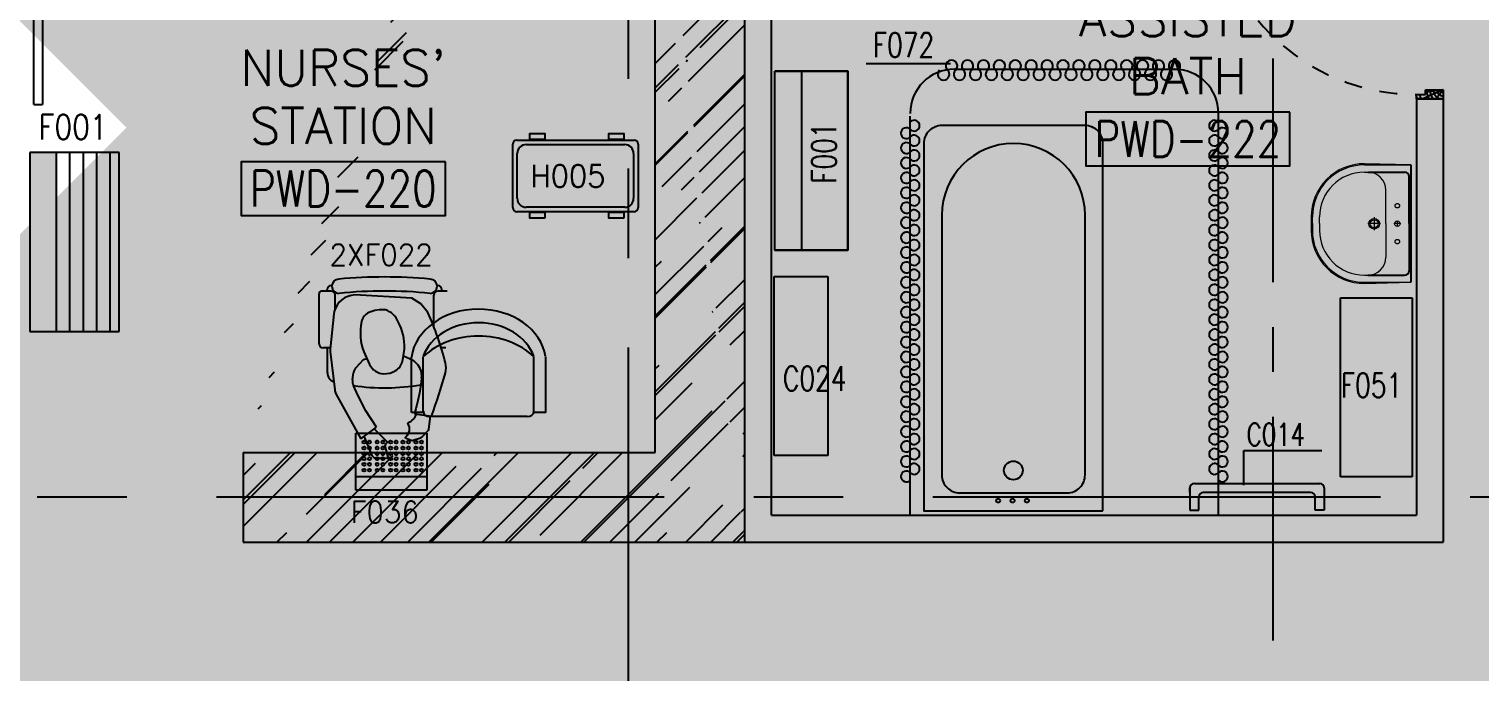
# Model space of a CAD drawing. Extents: x 88852.7 to 88945.7, y 39921.6 to 40001.1.
# Drawn here: x 88917.46 to 88925.57, y 39938.3 to 39941.89 of the extents above; entities that cross this region are included whole.
import ezdxf
from ezdxf.enums import TextEntityAlignment as Align

# ---------------------------------------------------------------- set-up
doc = ezdxf.new("R2010")
doc.units = 0
doc.header["$MEASUREMENT"] = 0
for name, pattern in [('CENTER', [2, 1.25, -0.25, 0.25, -0.25]), ('CENTERX2', [4, 2.5, -0.5, 0.5, -0.5]), ('DASHED', [0.75, 0.5, -0.25]), ('HIDDEN', [0.375, 0.25, -0.125])]:
    doc.linetypes.add(name, pattern=pattern)
doc.layers.get('0').update_dxf_attribs({"linetype": 'CONTINUOUS'})
for name, color, linetype in [('A-FUR-ACCES', 11, 'CONTINUOUS'), ('A-TEXT', 7, 'CONTINUOUS'), ('AXES', 11, 'CENTERX2'), ('AXES1', 11, 'CENTER'), ('COUNTER', 3, 'CONTINUOUS'), ('DOOR', 7, 'CONTINUOUS'), ('FIX', 3, 'CONTINUOUS'), ('FMCHAIR', 3, 'CONTINUOUS'), ('Hatch', 11, 'CONTINUOUS'), ('MEDICAL', 4, 'CONTINUOUS'), ('NON-MEDICAL', 4, 'CONTINUOUS'), ('RM-BOX', 4, 'CONTINUOUS'), ('RM-NAME', 2, 'CONTINUOUS'), ('RM-NO', 2, 'CONTINUOUS'), ('WALL', 4, 'CONTINUOUS')]:
    doc.layers.add(name, color=color, linetype=linetype)
doc.styles.add('ROMANS', font='ROMANS.shx', dxfattribs={"width": 0.6})
doc.dimstyles.new('DIM-OUT', dxfattribs={"dimscale": 0, "dimtxt": 0.24, "dimasz": 0.08, "dimexe": 0.02, "dimexo": 0.02, "dimgap": 0.05, "dimtad": 1, "dimdec": 0, "dimlfac": 1000, "dimzin": 0, "dimdsep": 46, "dimtxsty": 'ROMANS', "dimblk1": 'ARCHTICK', "dimblk2": 'ARCHTICK', "dimsah": 1, "dimcen": 0.01, "dimdle": 0.08, "dimclrd": 4, "dimclre": 4, "dimclrt": 2, "dimadec": 0, "dimazin": 0, "dimtp": 2, "dimtm": 2, "dimtfac": 0.114286, "dimtdec": 0, "dimtix": 1, "dimtmove": 2, "dimatfit": 3, "dimldrblk": 'ARCHTICK', "dimfxl": 0, "dimtolj": 1, "dimtzin": 0, "dimarcsym": 0})

# ---------------------------------------------------------------- blocks, each defined once
blk = doc.blocks.new('LAV-003')
at = {"layer": 'FIX', "linetype": 'Continuous', "lineweight": 20}
for p, q in [((-327.5, -285), (-327.5, -25)), ((327.5, -285), (327.5, -25)), ((0, -165), (-187.5, -165)), ((0, -165), (187.5, -165)), ((-287.5, -285), (-287.5, -265)), ((287.5, -285), (287.5, -265)), ((0, -535), (-37.5, -535)), ((0, -535), (37.5, -535)), ((0, -575), (-37.5, -575)), ((0, -575), (37.5, -575))]:
    blk.add_line(p, q, dxfattribs=at)
at = {"layer": 'FIX', "linetype": 'ByBlock'}
blk.add_line((-327.5, -25), (327.5, -25), dxfattribs=at)
at = {"layer": 'FIX', "linetype": 'ByBlock', "ltscale": 0.3}
for p, q in [((-287.5, -265), (-287.5, -60)), ((0, -35), (-262.5, -35)), ((0, -35), (262.5, -35)), ((287.5, -265), (287.5, -60))]:
    blk.add_line(p, q, dxfattribs=at)
at = {"layer": 'FIX', "lineweight": 20}
for p, q in [((-15.6, -100.9), (15.5, -100.9)), ((0, -85.4), (0, -116.5))]:
    blk.add_line(p, q, dxfattribs=at)
at = {"layer": 'FIX', "linetype": 'DASHED', "lineweight": 20, "ltscale": 0.04}
for p, q in [((-35.7, -230.5), (36.6, -230.5)), ((0, -193.9), (0, -266.1))]:
    blk.add_line(p, q, dxfattribs=at)
at = {"layer": 'FIX', "linetype": 'Continuous', "lineweight": 20}
blk.add_lwpolyline([(294.8, -25), (0, -25), (-327.5, -25), (-334.5, -285, 0.414214), (-37.5, -582), (0, -582), (37.5, -582, 0.414214), (334.5, -285), (327.5, -25), (0, -25)], format="xyb", dxfattribs=at)
at = {"layer": 'FIX', "linetype": 'HIDDEN', "lineweight": 20, "ltscale": 0.05}
for centre in [(-100, -100.9), (100, -100.9)]:
    blk.add_circle(centre, 12.4, dxfattribs=at)
at = {"layer": 'FIX', "lineweight": 20}
for centre, radius in [((0, -100.9), 15.5), ((0.5, -230), 29.5), ((0.5, -230), 22.5)]:
    blk.add_circle(centre, radius, dxfattribs=at)
at = {"layer": 'FIX', "linetype": 'ByBlock', "ltscale": 0.3}
for centre, start, end in [((-262.5, -60), 90, 180), ((262.5, -60), 0, 90)]:
    blk.add_arc(centre, 25, start, end, dxfattribs=at)
at = {"layer": 'FIX', "linetype": 'Continuous', "lineweight": 20}
for centre, radius, start, end in [((-187.5, -265), 100, 90, 180), ((187.5, -265), 100, 0, 90), ((-37.5, -285), 290, 180, 270), ((-37.5, -285), 250, 180, 270), ((37.5, -285), 250, 270, 0), ((37.5, -285), 290, 270, 0)]:
    blk.add_arc(centre, radius, start, end, dxfattribs=at)
blk = doc.blocks.new('BTUB1')
at = {"layer": 'FIX'}
for points in [[(-500, -25), (-500, -2075, 0.414214), (-400, -2175), (400, -2175, 0.414214), (500, -2075), (500, -25)], [(-400, -1675, 1), (400, -1675), (400, -225, 0.414214), (300, -125), (-300, -125, 0.414214), (-400, -225)]]:
    blk.add_lwpolyline(points, format="xyb", close=True, dxfattribs=at)
for centre, radius in [((-75, -81.5), 11), ((4.8, -81.5), 11), ((85.3, -81.5), 11), ((0.5, -250), 52.2)]:
    blk.add_circle(centre, radius, dxfattribs=at)
blk = doc.blocks.new('DOOR100')
at = {"layer": 'DOOR', "color": 0, "linetype": 'ByBlock'}
for p, q in [((-76.1, 1251.1), (-76.1, 1301.1)), ((-76.1, 1301.1), (-26.1, 1301.1)), ((-26.1, 1301.1), (-76.1, 1301.1)), ((-26.1, 1251.1), (-26.1, 1301.1)), ((-83.3, 1128.7), (-83.3, 1218.7)), ((-76.1, 1218.7), (-83.3, 1218.7)), ((-59.1, 1251.1), (-76.1, 1251.1)), ((-59.1, 1251.1), (-59.1, 1271.1)), ((-43.1, 1271.1), (-59.1, 1271.1)), ((-43.1, 1251.1), (-43.1, 1271.1)), ((-26.1, 1251.1), (-43.1, 1251.1)), ((-26.1, 1218.7), (-18.9, 1218.7)), ((-18.9, 1128.7), (-18.9, 1218.7)), ((-92.3, 1206.1), (-92.3, 1141.3)), ((-83.3, 1206.1), (-92.3, 1206.1)), ((-83.3, 1141.3), (-92.3, 1141.3)), ((-83.3, 1206.1), (-83.3, 1141.3)), ((-18.9, 1206.1), (-18.9, 1141.3)), ((-18.9, 1206.1), (-9.9, 1206.1)), ((-18.9, 1141.3), (-9.9, 1141.3)), ((-9.9, 1206.1), (-9.9, 1141.3)), ((-76.1, 1128.7), (-83.3, 1128.7)), ((-26.1, 1128.7), (-18.9, 1128.7)), ((-76.1, 200), (-59.1, 200)), ((-76.1, 150), (-76.1, 200)), ((-59.1, 200), (-59.1, 180)), ((-59.1, 180), (-43.1, 180)), ((-43.1, 200), (-26.1, 200)), ((-43.1, 180), (-43.1, 200)), ((-26.1, 200), (-26.1, 150)), ((-1201.1, 0), (-1201.1, 150)), ((-1201.1, 150), (-1176.1, 150)), ((-1201.1, 150), (-1201.1, 0)), ((-1176.1, 150), (-1176.1, 100)), ((-1176.1, 100), (-1151.1, 100)), ((-1151.1, 100), (-1151.1, 0)), ((-76.1, 150), (-26.1, 150)), ((-51.1, 100), (-51.1, 0)), ((-26.1, 100), (-51.1, 100)), ((-1.1, 150), (-26.1, 150)), ((-26.1, 150), (-26.1, 100)), ((-1.1, 150), (-1.1, 0)), ((-1151.1, 0), (-1201.1, 0)), ((-51.1, 0), (-1.1, 0))]:
    blk.add_line(p, q, dxfattribs=at)
at = {"layer": 'DOOR', "linetype": 'ByBlock'}
for p, q in [((-76.1, 1251.1), (-76.1, 200)), ((-59.1, 200), (-59.1, 1251.1)), ((-43.1, 200), (-43.1, 1251.1)), ((-26.1, 200), (-26.1, 1251.1))]:
    blk.add_line(p, q, dxfattribs=at)
at = {"layer": 'DOOR', "color": 9, "linetype": 'ByBlock'}
for p, q in [((-1151.1, 0), (-1201.1, 113.7)), ((-1151.1, 0), (-1164.4, 100)), ((-51.1, 0), (-1.1, 113.7)), ((-51.1, 0), (-37.7, 100)), ((-1151.1, 0), (-1201.1, 40.1)), ((-51.1, 0), (-1.1, 40.1))]:
    blk.add_line(p, q, dxfattribs=at)
at = {"layer": 'DOOR', "color": 0, "linetype": 'ByBlock'}
for centre in [(-124.6, 1173.7), (22.5, 1173.7)]:
    blk.add_circle(centre, 32.4, dxfattribs=at)
at = {"layer": 'DOOR', "linetype": 'HIDDEN', "ltscale": 0.5}
blk.add_arc((-26.8, 151.9), 1149.2, 89.96096, 180.09315, dxfattribs=at)
at = {"layer": 'DOOR', "color": 9, "linetype": 'ByBlock'}
for centre, radius, start, end in [((-1151.1, 0), 154.4, 103.71423, 108.89471), ((-1151.1, 0), 134.4, 100.71998, 111.84015), ((-1151.1, 0), 94.4, 90, 121.98181), ((-51.1, 0), 94.4, 58.01819, 90), ((-51.1, 0), 134.4, 68.15985, 79.28002), ((-51.1, 0), 114.4, 64.08384, 77.37743), ((-51.1, 0), 154.4, 71.10529, 76.28577), ((-1151.1, 0), 74.4, 90, 132.22357), ((-1151.1, 0), 54.4, 90, 156.79262), ((-1151.1, 0), 34.4, 90, 180), ((-1151.1, 0), 14.4, 90, 180), ((-51.1, 0), 74.4, 47.77643, 90), ((-51.1, 0), 54.4, 23.20738, 90), ((-51.1, 0), 34.4, 0, 90), ((-51.1, 0), 14.4, 0, 90)]:
    blk.add_arc(centre, radius, start, end, dxfattribs=at)
blk = doc.blocks.new('CHR3')
for p, q in [((-0.039, 0.5), (-0.558, 0.5)), ((-0.039, 0.5), (-0.039, 0.412)), ((-0.05, 0.412), (-0.558, 0.412)), ((0, 0.362), (0, -0.362)), ((-0.05, -0.412), (-0.558, -0.412)), ((-0.039, -0.411), (-0.039, -0.5)), ((-0.039, -0.5), (-0.553, -0.5))]:
    blk.add_line(p, q)
for centre, radius, start, end in [((-0.497, 0), 0.503, 97.0495, 263.5769), ((-0.446, 0), 0.427, 105.249, 254.751), ((-0.212, 0), 0.538, 130.0756, 229.9244), ((-0.05, 0.362), 0.05, 0, 90), ((-0.05, -0.362), 0.05, 270, 0)]:
    blk.add_arc(centre, radius, start, end)
blk = doc.blocks.new('RM1')
at = {"layer": 'RM-BOX'}
blk.add_lwpolyline([(569.9, -200), (-569.9, -200), (-569.9, -500), (569.9, -500)], close=True, dxfattribs=at)
at = {"layer": 'RM-NAME', "style": 'ROMANS'}
for tag, p in [('ROOMNAME1', (0, 323.8)), ('ROOMNAME2', (0, 0))]:
    blk.add_attdef(tag, text='', height=200, dxfattribs=at).set_placement(p, align=Align.MIDDLE)
at = {"layer": 'RM-NO', "style": 'ROMANS', "width": 0.8}
blk.add_attdef('ROOMNO', text='', height=200, dxfattribs=at).set_placement((0, -350), align=Align.MIDDLE)

msp = doc.modelspace()

# ---------------------------------------------------------------- hatches: boundary and pattern name
at = {"layer": 'A-FUR-ACCES'}
msp.add_hatch(color=3, dxfattribs=at).paths.add_polyline_path([(88921.6282, 39940.659), (88921.7782, 39940.659), (88921.7782, 39941.659), (88921.6282, 39941.659)])
at = {"layer": 'Hatch', "linetype": 'ByBlock'}
h = msp.add_hatch(dxfattribs=at)
h.set_pattern_fill('AR-RROOF', color=256, scale=0.3, angle=45, style=0)
h.set_pattern_definition([(45, (88602.27408, 39809.97983), (0.25455844, 0.6788225), [4.5, -0.6, 1.5, -0.3]), (45, (88602.45015, 39810.36803), (-0.49426764, 0.07000357), [0.9, -0.099, 1.8, -0.225]), (45, (88602.19983, 39810.2662), (0.96095812, 1.24521504), [2.4, -0.42, 1.2, -0.3])])
edge = h.paths.add_edge_path()
edge.add_line((88920.9603, 39939.5296), (88920.9603, 39942.6296))
edge.add_line((88921.4603, 39939.0296), (88921.4603, 39946.7296))
edge.add_line((88918.6603, 39939.5296), (88918.6603, 39939.0296))
edge.add_line((88918.6603, 39939.5296), (88920.9603, 39939.5296))
edge.add_line((88918.6603, 39939.0296), (88921.4603, 39939.0296))
edge.add_line((88920.9603, 39943.1296), (88920.9603, 39946.2296))
at = {"layer": 'MEDICAL'}
msp.add_hatch(color=256, dxfattribs=at).paths.add_polyline_path([(88919.289, 39939.3936), (88919.289, 39939.32), (88919.6845, 39939.32), (88919.6845, 39939.3936)])
at = {"layer": 'NON-MEDICAL'}
msp.add_hatch(color=250, dxfattribs=at).paths.add_polyline_path([(88917.4678, 39940.2051), (88917.6178, 39940.2051), (88917.6178, 39941.2051), (88917.4678, 39941.2051)])

# ---------------------------------------------------------------- linework, layer by layer
at = {"layer": 'A-FUR-ACCES', "color": 3}
for p, q in [((88922.0366, 39941.659), (88921.6282, 39941.659)), ((88921.7782, 39940.659), (88921.7782, 39941.659)), ((88922.0366, 39940.659), (88922.0366, 39941.659)), ((88921.6282, 39940.659), (88922.0366, 39940.659))]:
    msp.add_line(p, q, dxfattribs=at)
at = {"layer": 'A-FUR-ACCES'}
for p, q in [((88923.9454, 39939.332), (88923.9454, 39939.307)), ((88923.9454, 39939.307), (88923.9454, 39939.332)), ((88923.9454, 39939.307), (88923.9454, 39939.207)), ((88923.9704, 39939.357), (88924.6704, 39939.357)), ((88924.6204, 39939.307), (88924.0204, 39939.307)), ((88924.6954, 39939.332), (88924.6954, 39939.307)), ((88924.6954, 39939.307), (88924.6954, 39939.207)), ((88923.9454, 39939.207), (88923.9954, 39939.207)), ((88923.9954, 39939.207), (88923.9954, 39939.282)), ((88924.6454, 39939.207), (88924.6454, 39939.282)), ((88924.6954, 39939.207), (88924.6454, 39939.207))]:
    msp.add_line(p, q, dxfattribs=at)
for centre, start, end in [((88923.9704, 39939.332), 90, 180), ((88924.0204, 39939.282), 90, 180), ((88924.6204, 39939.282), 0, 90), ((88924.6704, 39939.332), 0, 90)]:
    msp.add_arc(centre, 0.025, start, end, dxfattribs=at)
at = {"layer": 'AXES'}
for p, q in [((88920.8103, 39921.6153), (88920.8103, 40000.4279)), ((88945.0103, 39939.2796), (88876.9703, 39939.2796))]:
    msp.add_line(p, q, dxfattribs=at)
at = {"layer": 'AXES1'}
msp.add_line((88924.4103, 39928.4796), (88924.4103, 39987.2996), dxfattribs=at)
msp.add_line((88924.4103, 39928.4796), (88924.4103, 39987.2996), dxfattribs=at)
at = {"layer": 'COUNTER'}
for p, q in [((88921.4603, 39939.0296), (88921.4603, 39946.7296)), ((88920.9603, 39939.5296), (88920.9603, 39942.6296)), ((88918.6603, 39939.5296), (88918.6603, 39939.0296)), ((88918.6603, 39939.5296), (88920.9603, 39939.5296)), ((88918.6603, 39939.0296), (88921.4603, 39939.0296))]:
    msp.add_line(p, q, dxfattribs=at)
at = {"layer": 'FIX', "color": 3, "linetype": 'ByBlock', "ltscale": 0.3}
msp.add_lwpolyline([(88921.6282, 39941.659), (88922.0366, 39941.659), (88922.0366, 39940.659), (88921.6282, 39940.659)], close=True, dxfattribs=at)
at = {"layer": 'MEDICAL'}
for p, q in [((88922.6299, 39941.6688), (88923.8778, 39941.6688)), ((88922.3839, 39939.1793), (88922.3839, 39941.4075)), ((88924.1055, 39939.1793), (88924.1055, 39941.4232)), ((88920.1649, 39940.8967), (88920.1649, 39941.2507)), ((88920.1879, 39941.2737), (88920.8419, 39941.2737)), ((88920.2399, 39941.2487), (88920.7899, 39941.2487)), ((88920.8649, 39941.2507), (88920.8649, 39940.8967)), ((88920.1899, 39940.9487), (88920.1899, 39941.1987)), ((88920.8399, 39941.1987), (88920.8399, 39940.9487)), ((88920.8419, 39940.8737), (88920.1879, 39940.8737)), ((88920.7899, 39940.8987), (88920.2399, 39940.8987)), ((88919.289, 39939.6372), (88919.6845, 39939.6372)), ((88919.289, 39939.32), (88919.289, 39939.6372)), ((88919.6845, 39939.6372), (88919.6845, 39939.32)), ((88919.6845, 39939.3936), (88919.289, 39939.3936)), ((88919.6845, 39939.32), (88919.289, 39939.32))]:
    msp.add_line(p, q, dxfattribs=at)
for points in [[(88920.3463, 39941.2788), (88920.3463, 39941.3081), (88920.2585, 39941.3081), (88920.2585, 39941.2788)], [(88920.7873, 39941.2788), (88920.7873, 39941.3081), (88920.6995, 39941.3081), (88920.6995, 39941.2788)], [(88920.3463, 39940.8398), (88920.3463, 39940.8691), (88920.2585, 39940.8691), (88920.2585, 39940.8398)], [(88920.7873, 39940.8398), (88920.7873, 39940.8691), (88920.6995, 39940.8691), (88920.6995, 39940.8398)]]:
    msp.add_lwpolyline(points, close=True, dxfattribs=at)
for centre in [(88919.3346, 39939.5876), (88919.3346, 39939.5544), (88919.3346, 39939.5235), (88919.3655, 39939.5876), (88919.3655, 39939.5544), (88919.3655, 39939.5235), (88919.4083, 39939.5876), (88919.4083, 39939.5544), (88919.4083, 39939.5235), (88919.4392, 39939.5876), (88919.4392, 39939.5544), (88919.4392, 39939.5235), (88919.4831, 39939.5876), (88919.4831, 39939.5544), (88919.4831, 39939.5235), (88919.514, 39939.5876), (88919.514, 39939.5544), (88919.514, 39939.5235), (88919.552, 39939.5876), (88919.552, 39939.5544), (88919.552, 39939.5235), (88919.5829, 39939.5876), (88919.5829, 39939.5544), (88919.5829, 39939.5235), (88919.6244, 39939.5876), (88919.6244, 39939.5544), (88919.6244, 39939.5235), (88919.6553, 39939.5876), (88919.6553, 39939.5544), (88919.6553, 39939.5235), (88919.3346, 39939.4951), (88919.3346, 39939.4642), (88919.3655, 39939.4951), (88919.3655, 39939.4642), (88919.4083, 39939.4951), (88919.4083, 39939.4642), (88919.4392, 39939.4951), (88919.4392, 39939.4642), (88919.4831, 39939.4951), (88919.4831, 39939.4642), (88919.514, 39939.4951), (88919.514, 39939.4642), (88919.552, 39939.4951), (88919.552, 39939.4642), (88919.5829, 39939.4951), (88919.5829, 39939.4642), (88919.6244, 39939.4951), (88919.6244, 39939.4642), (88919.6553, 39939.4951), (88919.6553, 39939.4642), (88919.3346, 39939.431), (88919.3655, 39939.431), (88919.4083, 39939.431), (88919.4392, 39939.431), (88919.4831, 39939.431), (88919.514, 39939.431), (88919.552, 39939.431), (88919.5829, 39939.431), (88919.6244, 39939.431), (88919.6553, 39939.431)]:
    msp.add_circle(centre, 0.00831, dxfattribs=at)
at = {"layer": 'MEDICAL', "color": 15}
for centre, radius, start, end in [((88922.6151, 39941.6876), 0.0322, 313.56836, 226.43164), ((88922.7039, 39941.6876), 0.0322, 313.56836, 226.43164), ((88922.7928, 39941.6876), 0.0322, 313.56836, 226.43164), ((88922.8817, 39941.6876), 0.0322, 313.56836, 226.43164), ((88922.9705, 39941.6876), 0.0322, 313.56836, 226.43164), ((88923.0594, 39941.6876), 0.0322, 313.56836, 226.43164), ((88923.1483, 39941.6876), 0.0322, 313.56836, 226.43164), ((88923.2371, 39941.6876), 0.0322, 313.56836, 226.43164), ((88923.326, 39941.6876), 0.0322, 313.56836, 226.43164), ((88923.4149, 39941.6876), 0.0322, 313.56836, 226.43164), ((88923.5037, 39941.6876), 0.0322, 313.56836, 226.43164), ((88923.5926, 39941.6876), 0.0322, 313.56836, 226.43164), ((88923.6815, 39941.6876), 0.0322, 313.56836, 226.43164), ((88923.7703, 39941.6876), 0.0322, 313.56836, 226.43164), ((88923.8592, 39941.6876), 0.0322, 313.56836, 226.43164), ((88922.5706, 39941.6409), 0.0322, 133.56836, 46.43164), ((88922.6595, 39941.6409), 0.0322, 133.56836, 46.43164), ((88922.7484, 39941.6409), 0.0322, 133.56836, 46.43164), ((88922.8372, 39941.6409), 0.0322, 133.56836, 46.43164), ((88922.9261, 39941.6409), 0.0322, 133.56836, 46.43164), ((88923.015, 39941.6409), 0.0322, 133.56836, 46.43164), ((88923.1038, 39941.6409), 0.0322, 133.56836, 46.43164), ((88923.1927, 39941.6409), 0.0322, 133.56836, 46.43164), ((88923.2816, 39941.6409), 0.0322, 133.56836, 46.43164), ((88923.3704, 39941.6409), 0.0322, 133.56836, 46.43164), ((88923.4593, 39941.6409), 0.0322, 133.56836, 46.43164), ((88923.5482, 39941.6409), 0.0322, 133.56836, 46.43164), ((88923.637, 39941.6409), 0.0322, 133.56836, 46.43164), ((88923.7259, 39941.6409), 0.0322, 133.56836, 46.43164), ((88923.8148, 39941.6409), 0.0322, 133.56836, 46.43164), ((88922.3627, 39941.3124), 0.0302, 43.56836, 316.43164), ((88922.4065, 39941.3541), 0.0302, 223.56836, 136.43164), ((88924.0828, 39941.3541), 0.0302, 43.56836, 316.43164), ((88924.1266, 39941.3124), 0.0302, 223.56836, 136.43164), ((88922.3627, 39941.2291), 0.0302, 43.56836, 316.43164), ((88922.4065, 39941.2708), 0.0302, 223.56836, 136.43164), ((88924.0828, 39941.2708), 0.0302, 43.56836, 316.43164), ((88924.1266, 39941.2291), 0.0302, 223.56836, 136.43164), ((88922.3627, 39941.1458), 0.0302, 43.56836, 316.43164), ((88922.4065, 39941.1874), 0.0302, 223.56836, 136.43164), ((88924.0828, 39941.1874), 0.0302, 43.56836, 316.43164), ((88924.1266, 39941.1458), 0.0302, 223.56836, 136.43164), ((88922.3627, 39941.0625), 0.0302, 43.56836, 316.43164), ((88922.4065, 39941.1041), 0.0302, 223.56836, 136.43164), ((88924.0828, 39941.1041), 0.0302, 43.56836, 316.43164), ((88924.1266, 39941.0625), 0.0302, 223.56836, 136.43164), ((88922.3627, 39940.9792), 0.0302, 43.56836, 316.43164), ((88922.4065, 39941.0208), 0.0302, 223.56836, 136.43164), ((88924.0828, 39941.0208), 0.0302, 43.56836, 316.43164), ((88924.1266, 39940.9792), 0.0302, 223.56836, 136.43164), ((88922.3627, 39940.8958), 0.0302, 43.56836, 316.43164), ((88922.4065, 39940.9375), 0.0302, 223.56836, 136.43164), ((88924.0828, 39940.9375), 0.0302, 43.56836, 316.43164), ((88924.1266, 39940.8958), 0.0302, 223.56836, 136.43164), ((88922.3627, 39940.8125), 0.0302, 43.56836, 316.43164), ((88922.4065, 39940.8542), 0.0302, 223.56836, 136.43164), ((88924.0828, 39940.8542), 0.0302, 43.56836, 316.43164), ((88924.1266, 39940.8125), 0.0302, 223.56836, 136.43164), ((88922.3627, 39940.7292), 0.0302, 43.56836, 316.43164), ((88922.4065, 39940.7709), 0.0302, 223.56836, 136.43164), ((88924.0828, 39940.7709), 0.0302, 43.56836, 316.43164), ((88924.1266, 39940.7292), 0.0302, 223.56836, 136.43164), ((88922.3627, 39940.6459), 0.0302, 43.56836, 316.43164), ((88922.4065, 39940.6876), 0.0302, 223.56836, 136.43164), ((88924.0828, 39940.6876), 0.0302, 43.56836, 316.43164), ((88924.1266, 39940.6459), 0.0302, 223.56836, 136.43164), ((88922.3627, 39940.5626), 0.0302, 43.56836, 316.43164), ((88922.4065, 39940.6042), 0.0302, 223.56836, 136.43164), ((88924.0828, 39940.6042), 0.0302, 43.56836, 316.43164), ((88924.1266, 39940.5626), 0.0302, 223.56836, 136.43164), ((88922.3627, 39940.4793), 0.0302, 43.56836, 316.43164), ((88922.4065, 39940.5209), 0.0302, 223.56836, 136.43164), ((88924.0828, 39940.5209), 0.0302, 43.56836, 316.43164), ((88924.1266, 39940.4793), 0.0302, 223.56836, 136.43164), ((88922.3627, 39940.396), 0.0302, 43.56836, 316.43164), ((88922.4065, 39940.4376), 0.0302, 223.56836, 136.43164), ((88924.0828, 39940.4376), 0.0302, 43.56836, 316.43164), ((88924.1266, 39940.396), 0.0302, 223.56836, 136.43164), ((88922.3627, 39940.3127), 0.0302, 43.56836, 316.43164), ((88922.4065, 39940.3543), 0.0302, 223.56836, 136.43164), ((88924.0828, 39940.3543), 0.0302, 43.56836, 316.43164), ((88924.1266, 39940.3127), 0.0302, 223.56836, 136.43164), ((88922.3627, 39940.2293), 0.0302, 43.56836, 316.43164), ((88922.4065, 39940.271), 0.0302, 223.56836, 136.43164), ((88924.0828, 39940.271), 0.0302, 43.56836, 316.43164), ((88924.1266, 39940.2293), 0.0302, 223.56836, 136.43164), ((88922.3627, 39940.146), 0.0302, 43.56836, 316.43164), ((88922.4065, 39940.1877), 0.0302, 223.56836, 136.43164), ((88924.0828, 39940.1877), 0.0302, 43.56836, 316.43164), ((88924.1266, 39940.146), 0.0302, 223.56836, 136.43164), ((88922.4065, 39940.1044), 0.0302, 223.56836, 136.43164), ((88924.0828, 39940.1044), 0.0302, 43.56836, 316.43164), ((88922.3627, 39940.0627), 0.0302, 43.56836, 316.43164), ((88922.4065, 39940.0211), 0.0302, 223.56836, 136.43164), ((88924.0828, 39940.0211), 0.0302, 43.56836, 316.43164), ((88924.1266, 39940.0627), 0.0302, 223.56836, 136.43164), ((88922.3627, 39939.9794), 0.0302, 43.56836, 316.43164), ((88922.4065, 39939.9377), 0.0302, 223.56836, 136.43164), ((88924.0828, 39939.9377), 0.0302, 43.56836, 316.43164), ((88924.1266, 39939.9794), 0.0302, 223.56836, 136.43164), ((88922.3627, 39939.8961), 0.0302, 43.56836, 316.43164), ((88922.4065, 39939.8544), 0.0302, 223.56836, 136.43164), ((88924.0828, 39939.8544), 0.0302, 43.56836, 316.43164), ((88924.1266, 39939.8961), 0.0302, 223.56836, 136.43164), ((88922.3627, 39939.8128), 0.0302, 43.56836, 316.43164), ((88922.4065, 39939.7711), 0.0302, 223.56836, 136.43164), ((88924.0828, 39939.7711), 0.0302, 43.56836, 316.43164), ((88924.1266, 39939.8128), 0.0302, 223.56836, 136.43164), ((88922.3627, 39939.7295), 0.0302, 43.56836, 316.43164), ((88922.4065, 39939.6878), 0.0302, 223.56836, 136.43164), ((88924.0828, 39939.6878), 0.0302, 43.56836, 316.43164), ((88924.1266, 39939.7295), 0.0302, 223.56836, 136.43164), ((88922.3627, 39939.6461), 0.0302, 43.56836, 316.43164), ((88922.4065, 39939.6045), 0.0302, 223.56836, 136.43164), ((88924.0828, 39939.6045), 0.0302, 43.56836, 316.43164), ((88924.1266, 39939.6461), 0.0302, 223.56836, 136.43164), ((88922.3627, 39939.5628), 0.0302, 43.56836, 316.43164), ((88922.4065, 39939.5212), 0.0302, 223.56836, 136.43164), ((88924.0828, 39939.5212), 0.0302, 43.56836, 316.43164), ((88924.1266, 39939.5628), 0.0302, 223.56836, 136.43164), ((88922.3627, 39939.4795), 0.0302, 43.56836, 316.43164), ((88922.4065, 39939.4379), 0.0302, 223.56836, 136.43164), ((88924.0828, 39939.4379), 0.0302, 43.56836, 316.43164), ((88924.1266, 39939.4795), 0.0302, 223.56836, 136.43164), ((88922.3627, 39939.3962), 0.0302, 43.56836, 316.43164), ((88924.1266, 39939.3962), 0.0302, 223.56836, 136.43164)]:
    msp.add_arc(centre, radius, start, end, dxfattribs=at)
at = {"layer": 'MEDICAL'}
for centre, radius, start, end in [((88922.6299, 39941.4228), 0.2461, 90, 180), ((88923.8594, 39941.4228), 0.2461, 0, 90), ((88920.1879, 39941.2507), 0.023, 90, 180), ((88920.2399, 39941.1987), 0.05, 90, 180), ((88920.7899, 39941.1987), 0.05, 0, 90), ((88920.8419, 39941.2507), 0.023, 0, 90), ((88920.2399, 39940.9487), 0.05, 180, 270), ((88920.7899, 39940.9487), 0.05, 270, 0), ((88920.1879, 39940.8967), 0.023, 180, 270), ((88920.8419, 39940.8967), 0.023, 270, 0)]:
    msp.add_arc(centre, radius, start, end, dxfattribs=at)
at = {"layer": 'NON-MEDICAL'}
for p, q in [((88917.4902, 39941.4713), (88917.4902, 39942.3713)), ((88917.5402, 39942.3713), (88917.5402, 39941.4713)), ((88917.4902, 39941.4713), (88917.5402, 39941.4713)), ((88917.9678, 39941.2051), (88917.4678, 39941.2051)), ((88917.4678, 39941.2051), (88917.4678, 39940.2051)), ((88917.6178, 39940.2051), (88917.6178, 39941.2051)), ((88917.6928, 39940.2051), (88917.6928, 39941.2051)), ((88917.7678, 39940.2051), (88917.7678, 39941.2051)), ((88917.8428, 39940.2051), (88917.8428, 39941.2051)), ((88917.9178, 39940.2051), (88917.9178, 39941.2051)), ((88917.9678, 39940.2051), (88917.9678, 39941.2051)), ((88921.6236, 39940.513), (88921.9236, 39940.513)), ((88921.6236, 39939.513), (88921.6236, 39940.513)), ((88921.9236, 39940.513), (88921.9236, 39939.513)), ((88919.1508, 39940.4307), (88919.0985, 39940.4307)), ((88919.1282, 39940.4307), (88919.1282, 39940.4389)), ((88919.1551, 39940.462), (88919.1512, 39940.462)), ((88919.7463, 39940.462), (88919.7425, 39940.462)), ((88919.7991, 39940.4307), (88919.7468, 39940.4307)), ((88919.7694, 39940.4307), (88919.7694, 39940.4389)), ((88919.0832, 39940.1357), (88919.0832, 39940.4153)), ((88919.1732, 39940.3325), (88919.1732, 39940.4083)), ((88919.602, 39940.3916), (88919.2823, 39940.409)), ((88919.6524, 39940.36), (88919.602, 39940.3916)), ((88919.6906, 39940.3113), (88919.6524, 39940.36)), ((88919.7244, 39940.2308), (88919.7244, 39940.4083)), ((88924.7856, 39940.3931), (88925.1856, 39940.3931)), ((88924.7856, 39939.3931), (88924.7856, 39940.3931)), ((88925.1856, 39940.3931), (88925.1856, 39939.3931)), ((88919.1661, 39940.3036), (88919.1458, 39940.1059)), ((88919.1677, 39940.3163), (88919.1661, 39940.3036)), ((88917.4678, 39940.2051), (88917.9678, 39940.2051)), ((88919.1465, 39940.1132), (88919.1057, 39940.1132)), ((88919.1303, 39939.9752), (88919.1303, 39940.1132)), ((88919.1459, 39940.0937), (88919.1706, 39939.8787)), ((88919.7919, 39940.1132), (88919.7655, 39940.1132)), ((88919.2903, 39940.0049), (88919.3307, 39940.0488)), ((88919.3307, 39940.0488), (88919.3494, 39940.0549)), ((88919.5549, 39940.0689), (88919.5887, 39940.0537)), ((88919.5887, 39940.0537), (88919.6106, 39940.0423)), ((88919.6106, 39940.0423), (88919.6285, 39940.0253)), ((88919.2706, 39939.935), (88919.276, 39939.9744)), ((88919.6549, 39939.9436), (88919.6509, 39939.9079)), ((88919.6553, 39939.9462), (88919.6549, 39939.9436)), ((88919.1772, 39939.858), (88919.3158, 39939.6064)), ((88919.3002, 39939.8491), (88919.2752, 39939.9042)), ((88919.6436, 39939.8616), (88919.6355, 39939.8202)), ((88919.6509, 39939.9079), (88919.6436, 39939.8616)), ((88919.3449, 39939.7615), (88919.3002, 39939.8491)), ((88919.6234, 39939.7731), (88919.6161, 39939.7452)), ((88919.6355, 39939.8202), (88919.6234, 39939.7731)), ((88919.405, 39939.6714), (88919.3449, 39939.7615)), ((88919.6161, 39939.7452), (88919.7108, 39939.7326)), ((88919.3158, 39939.6064), (88919.405, 39939.6714)), ((88921.9236, 39939.513), (88921.6236, 39939.513)), ((88925.1856, 39939.3931), (88924.7856, 39939.3931))]:
    msp.add_line(p, q, dxfattribs=at)
for points in [[(88919.5605, 39940.109, 0.128062), (88919.5254, 39940.2584, 0.215717), (88919.4539, 39940.3265), (88919.419, 39940.3257), (88919.3947, 39940.3216), (88919.3614, 39940.311, 0.242433), (88919.32, 39940.259, 0.136513), (88919.3331, 39940.091), (88919.3659, 39940.0212, 0.297129), (88919.4457, 39939.969, 0.138986), (88919.5092, 39939.9856, 0.105167), (88919.5365, 39940.0099), (88919.5479, 39940.0318), (88919.5535, 39940.0578), (88919.56, 39940.1089)], [(88919.7031, 39939.7335), (88919.694, 39939.6581, -0.166504), (88919.6892, 39939.6482), (88919.6555, 39939.6142, -0.116666), (88919.6489, 39939.6101), (88919.6088, 39939.5965, -0.181583), (88919.597, 39939.5969), (88919.5697, 39939.6082, -0.566275), (88919.5682, 39939.6178, 0.372711), (88919.5805, 39939.6892, -0.458371), (88919.5831, 39939.6973, 0.210622), (88919.6273, 39939.7437)], [(88919.392, 39939.6615), (88919.4613, 39939.591, -0.445833), (88919.4607, 39939.5813), (88919.4588, 39939.5798, 0.30427), (88919.4522, 39939.5592), (88919.4682, 39939.5037, -0.509983), (88919.4617, 39939.4955), (88919.4, 39939.4977, -0.292523), (88919.3827, 39939.5096), (88919.3361, 39939.6208)]]:
    msp.add_lwpolyline(points, format="xyb", dxfattribs=at)
for centre, radius, start, end in [((88919.4488, 39937.8801), 2.6294, 84.44787, 95.55213), ((88919.0985, 39940.4153), 0.0154, 90, 180), ((88919.1512, 39940.4389), 0.0231, 90, 180), ((88919.1508, 39940.4083), 0.0224, 0, 90), ((88919.1944, 39940.4575), 0.0396, 90, 270), ((88919.4488, 39937.8798), 2.5509, 84.2765, 95.7235), ((88919.7032, 39940.4575), 0.0396, 270, 90), ((88919.7468, 39940.4083), 0.0224, 90, 180), ((88919.7463, 39940.4389), 0.0231, 0, 90), ((88919.2881, 39940.2847), 0.1245, 92.67494, 165.29345), ((88918.1243, 39939.6063), 1.7177, 14.29232, 24.23439), ((88919.1057, 39940.1357), 0.0225, 180, 270), ((88919.2017, 39940.1002), 0.0563, 174.13003, 186.56656), ((88919.5664, 39939.9602), 0.09, 351.07134, 46.37618), ((88919.6798, 39940.0025), 0.1125, 345.057, 14.29232), ((88919.1856, 39939.9752), 0.0554, 180, 248.59125), ((88919.3264, 39939.9274), 0.0563, 172.24497, 204.4377), ((88919.3317, 39939.9668), 0.0563, 137.38127, 172.24497), ((88917.396, 39940.612), 2.4762, 339.19751, 345.057), ((88919.2265, 39939.8851), 0.0562, 186.56656, 208.84109), ((88919.4488, 39941.0938), 1.2032, 261.72399, 279.66859)]:
    msp.add_arc(centre, radius, start, end, dxfattribs=at)
at = {"layer": 'WALL'}
for p, q in [((88921.4603, 39939.0296), (88921.4603, 39946.7296)), ((88921.6103, 39939.1796), (88921.6103, 39942.8046)), ((88925.2103, 39941.5046), (88925.3603, 39941.5046)), ((88925.2103, 39941.5046), (88925.2103, 39939.1796)), ((88925.3603, 39941.5046), (88925.3603, 39939.0296)), ((88921.6103, 39939.1796), (88925.2103, 39939.1796)), ((88921.4603, 39939.0296), (88925.3603, 39939.0296))]:
    msp.add_line(p, q, dxfattribs=at)

# ---------------------------------------------------------------- block references
at = {"layer": 'DOOR', "color": 0, "linetype": 'ByBlock', "xscale": 0.000999999996565748, "yscale": 0.000999999996565748, "zscale": 0.001, "rotation": 90}
msp.add_blockref('DOOR100', (88925.3603, 39942.7046), dxfattribs=at)
at = {"layer": 'FIX', "xscale": 0.001000000003841706, "yscale": 0.000999999996565748, "zscale": 0.001, "rotation": 180}
msp.add_blockref('BTUB1', (88922.9603, 39939.1796), dxfattribs=at)
at = {"layer": 'FIX', "linetype": 'ByBlock', "ltscale": 0.3, "xscale": 0.000999999996565748, "yscale": 0.000999999996565748, "zscale": 0.001, "rotation": 270}
msp.add_blockref('LAV-003', (88925.2045, 39940.8071), dxfattribs=at)
at = {"layer": 'FMCHAIR', "xscale": 0.5999999999985448, "yscale": 0.75, "zscale": 0.675, "rotation": 270}
msp.add_blockref('CHR3', (88919.9738, 39939.7297), dxfattribs=at)
at = {"layer": 'RM-NAME', "xscale": 0.001000000003841706, "yscale": 0.000999999996565748, "zscale": 0.001}
for p, values in [((88923.9343, 39941.6301), {'ROOMNO': 'PWD-222', 'ROOMNAME2': 'BATH', 'ROOMNAME1': 'ASSISTED'}), ((88919.2188, 39941.353), {'ROOMNO': 'PWD-220', 'ROOMNAME2': 'STATION', 'ROOMNAME1': "NURSES'"})]:
    msp.add_blockref('RM1', p, dxfattribs=at).add_auto_attribs(values)

# ---------------------------------------------------------------- texts
at = {"layer": 'A-TEXT', "color": 7, "style": 'ROMANS', "width": 0.75}
for s, height, p in [('F072', 0.13652, (88922.1755, 39941.7359)), ('C024', 0.13652, (88921.6731, 39939.8746)), ('F051', 0.13652, (88924.7886, 39939.8368)), ('C014', 0.125, (88924.2628, 39939.5676))]:
    msp.add_text(s, height=height, dxfattribs=at).set_placement(p)
at = {"layer": 'A-TEXT', "color": 7, "ltscale": 400, "style": 'ROMANS'}
for s, height, width, p in [('F001', 0.13824, 0.833974, (88917.5173, 39941.2777)), ('H005', 0.125, 0.95, (88920.2649, 39941.0108)), ('2XF022', 0.12, 0.95, (88919.1417, 39940.5728)), ('F036', 0.12, 0.95, (88919.2598, 39939.1372))]:
    msp.add_text(s, height=height, dxfattribs=dict(at, width=width)).set_placement(p)
at = {"layer": 'A-TEXT', "color": 7, "style": 'ROMANS', "width": 0.75}
msp.add_text('F001', height=0.13652, rotation=90, dxfattribs=at).set_placement((88921.9712, 39941.0303))

# ---------------------------------------------------------------- leaders
at = {"layer": 'A-TEXT'}
for points in [[(88922.608, 39941.6994), (88922.1387, 39941.6994)], [(88924.247, 39939.3476), (88924.247, 39939.5415), (88924.6814, 39939.5415)]]:
    msp.add_leader(points, dimstyle='DIM-OUT', override={"dimscale": 1, "dimasz": 40}, dxfattribs=at)

doc.saveas('drawing.dxf')
